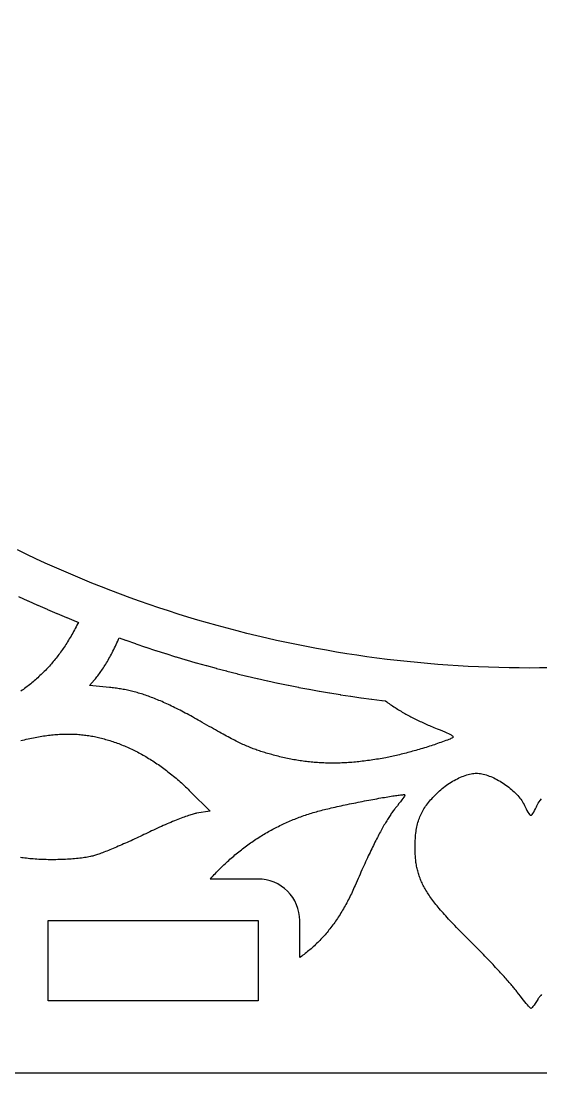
# Model space of a CAD drawing. Header units: millimetres. Extents: x 10 to 410, y 18 to 283.
# Drawn here: x 282.41 to 302.45, y 160.38 to 200.96 of the extents above; entities that cross this region are included whole.
import ezdxf

# ---------------------------------------------------------------- set-up
doc = ezdxf.new("R2010")
doc.units = ezdxf.units.MM
doc.layers.add('CUT', color=1, linetype='Continuous')

msp = doc.modelspace()

# ---------------------------------------------------------------- linework, layer by layer
at = {"layer": 'CUT'}
for points in [[(337, 160.3782), (372, 221), (337, 281.6218), (267, 281.6218), (232, 221), (267, 160.3782)], [(292.3045, 175.4198), (292.3181, 175.4169), (292.7026, 175.3369), (292.7163, 175.3341), (293.1015, 175.2575), (293.1152, 175.2549), (293.501, 175.1816), (293.5147, 175.1791), (293.9011, 175.1092), (293.9149, 175.1068), (294.3019, 175.0403), (294.3157, 175.038), (294.7033, 174.9748), (294.7171, 174.9726), (295.1052, 174.9129), (295.119, 174.9108), (295.5076, 174.8545), (295.5214, 174.8526), (295.9106, 174.7996), (295.9244, 174.7978), (296.314, 174.7482), (296.3278, 174.7465), (296.4537, 174.7316), (296.4557, 174.7301), (296.5014, 174.6967), (296.547, 174.6638), (296.5928, 174.6314), (296.6385, 174.5994), (296.6844, 174.5678), (296.7303, 174.5367), (296.7763, 174.506), (296.8224, 174.4758), (296.8687, 174.4459), (296.915, 174.4165), (296.9615, 174.3874), (297.0082, 174.3587), (297.055, 174.3304), (297.102, 174.3024), (297.1492, 174.2748), (297.1967, 174.2475), (297.2443, 174.2205), (297.2922, 174.1939), (297.3403, 174.1675), (297.3887, 174.1415), (297.4373, 174.1157), (297.4863, 174.0902), (297.5355, 174.065), (297.585, 174.04), (297.6349, 174.0153), (297.6851, 173.9908), (297.7356, 173.9665), (297.7865, 173.9424), (297.8378, 173.9185), (297.8895, 173.8949), (297.9415, 173.8714), (297.994, 173.8481), (298.0469, 173.8249), (298.1003, 173.8019), (298.1541, 173.779), (298.2083, 173.7563), (298.263, 173.7337), (298.3183, 173.7112), (298.4441, 173.6601), (298.5568, 173.614), (298.6568, 173.5726), (298.7446, 173.5354), (298.8207, 173.5021), (298.8854, 173.4724), (298.9393, 173.4458), (298.9827, 173.4221), (299.0161, 173.4008), (299.04, 173.3817), (299.0548, 173.3643), (299.061, 173.3483), (299.059, 173.3333), (299.0492, 173.319), (299.0321, 173.305), (299.0082, 173.291), (298.9779, 173.2766), (298.9416, 173.2615), (298.8998, 173.2452), (298.8388, 173.2221), (298.7773, 173.1991), (298.7155, 173.1763), (298.6532, 173.1537), (298.5906, 173.1312), (298.5277, 173.109), (298.4645, 173.087), (298.401, 173.0651), (298.3373, 173.0435), (298.2734, 173.0222), (298.2093, 173.001), (298.1451, 172.9802), (298.0808, 172.9595), (298.0164, 172.9392), (297.9519, 172.9191), (297.8874, 172.8993), (297.8229, 172.8798), (297.7584, 172.8605), (297.694, 172.8416), (297.6297, 172.823), (297.5656, 172.8048), (297.5015, 172.7868), (297.4377, 172.7692), (297.374, 172.752), (297.3106, 172.7351), (297.2475, 172.7186), (297.1847, 172.7024), (297.1222, 172.6866), (297.06, 172.6713), (296.9982, 172.6563), (296.9369, 172.6417), (296.876, 172.6276), (296.8156, 172.6139), (296.7556, 172.6006), (296.6963, 172.5877), (296.6374, 172.5753), (296.5792, 172.5634), (296.5216, 172.5519), (296.4646, 172.541), (296.393, 172.5275), (296.3217, 172.5146), (296.2509, 172.5021), (296.1804, 172.49), (296.1102, 172.4783), (296.0404, 172.4671), (295.971, 172.4564), (295.9019, 172.4461), (295.8332, 172.4362), (295.7648, 172.4268), (295.6967, 172.4178), (295.629, 172.4092), (295.5616, 172.4011), (295.4944, 172.3935), (295.4276, 172.3863), (295.3611, 172.3795), (295.2948, 172.3732), (295.2288, 172.3673), (295.1631, 172.3619), (295.0977, 172.3569), (295.0325, 172.3523), (294.9676, 172.3482), (294.9029, 172.3446), (294.8385, 172.3414), (294.7743, 172.3386), (294.7103, 172.3363), (294.6465, 172.3344), (294.583, 172.333), (294.5196, 172.332), (294.4565, 172.3315), (294.3935, 172.3314), (294.3307, 172.3317), (294.2681, 172.3326), (294.2057, 172.3338), (294.1434, 172.3355), (294.0813, 172.3376), (294.0194, 172.3402), (293.9576, 172.3433), (293.8959, 172.3468), (293.8343, 172.3507), (293.7729, 172.3551), (293.7116, 172.3599), (293.6504, 172.3652), (293.5893, 172.3709), (293.5283, 172.3771), (293.4674, 172.3837), (293.4065, 172.3907), (293.3458, 172.3983), (293.2851, 172.4062), (293.2245, 172.4146), (293.1639, 172.4235), (293.1034, 172.4328), (293.0429, 172.4426), (292.9825, 172.4528), (292.922, 172.4634), (292.8616, 172.4745), (292.8012, 172.4861), (292.7409, 172.4981), (292.6805, 172.5105), (292.6201, 172.5234), (292.5597, 172.5368), (292.4993, 172.5506), (292.4388, 172.5649), (292.3784, 172.5796), (292.3179, 172.5947), (292.2573, 172.6103), (292.1967, 172.6264), (292.1369, 172.6425), (292.0786, 172.6585), (292.0215, 172.6744), (291.9657, 172.6902), (291.9111, 172.7059), (291.8574, 172.7217), (291.8047, 172.7375), (291.7529, 172.7534), (291.7018, 172.7695), (291.6514, 172.7857), (291.6015, 172.8022), (291.5521, 172.8189), (291.5031, 172.8359), (291.4544, 172.8533), (291.4059, 172.8711), (291.3574, 172.8893), (291.309, 172.9079), (291.2605, 172.9271), (291.2118, 172.9469), (291.1628, 172.9673), (291.1135, 172.9883), (291.0636, 173.01), (291.0133, 173.0325), (290.9623, 173.0557), (290.9105, 173.0798), (290.8579, 173.1047), (290.8044, 173.1305), (290.7498, 173.1572), (290.6941, 173.185), (290.6372, 173.2138), (290.579, 173.2437), (290.5194, 173.2746), (290.4583, 173.3068), (290.3956, 173.3402), (290.3312, 173.3748), (290.265, 173.4106), (290.197, 173.4479), (290.127, 173.4865), (290.055, 173.5265), (289.9808, 173.568), (289.9043, 173.6109), (289.8255, 173.6555), (289.7443, 173.7016), (289.6605, 173.7493), (289.5742, 173.7987), (289.4851, 173.8499), (289.3932, 173.9028), (289.3172, 173.9464), (289.2422, 173.9891), (289.1681, 174.031), (289.0949, 174.0721), (289.0225, 174.1123), (288.9509, 174.1517), (288.8801, 174.1903), (288.8102, 174.2281), (288.741, 174.2651), (288.6726, 174.3013), (288.6049, 174.3367), (288.538, 174.3713), (288.4717, 174.4052), (288.4062, 174.4383), (288.3413, 174.4706), (288.2771, 174.5022), (288.2135, 174.533), (288.1505, 174.5631), (288.0881, 174.5924), (288.0263, 174.621), (287.965, 174.6489), (287.9043, 174.6761), (287.8442, 174.7026), (287.7845, 174.7284), (287.7253, 174.7535), (287.6666, 174.7779), (287.6083, 174.8017), (287.5504, 174.8247), (287.493, 174.8471), (287.436, 174.8689), (287.3793, 174.89), (287.323, 174.9104), (287.2671, 174.9303), (287.2114, 174.9495), (287.1561, 174.968), (287.1011, 174.986), (287.0463, 175.0033), (286.9918, 175.02), (286.9375, 175.0362), (286.8834, 175.0517), (286.8295, 175.0667), (286.7758, 175.0811), (286.7223, 175.095), (286.6688, 175.1082), (286.6156, 175.1209), (286.5624, 175.1331), (286.5093, 175.1447), (286.4562, 175.1558), (286.4033, 175.1664), (286.3503, 175.1765), (286.2974, 175.186), (286.2444, 175.195), (286.1914, 175.2036), (286.1384, 175.2116), (286.0853, 175.2192), (286.0322, 175.2263), (285.9789, 175.2329), (285.9256, 175.239), (285.8721, 175.2447), (285.8184, 175.2499), (285.0437, 175.3223), (285.2418, 175.5495), (285.2732, 175.5861), (285.3045, 175.6236), (285.3358, 175.6621), (285.3669, 175.7015), (285.398, 175.7419), (285.429, 175.7833), (285.4599, 175.8258), (285.4908, 175.8692), (285.5216, 175.9137), (285.5524, 175.9592), (285.5831, 176.0057), (285.6138, 176.0533), (285.6445, 176.1021), (285.6751, 176.1519), (285.7058, 176.2028), (285.7364, 176.2548), (285.767, 176.308), (285.7977, 176.3623), (285.8284, 176.4177), (285.8591, 176.4744), (285.8898, 176.5322), (285.9205, 176.5912), (285.9513, 176.6514), (285.9822, 176.7128), (286.0131, 176.7755), (286.0441, 176.8394), (286.0751, 176.9046), (286.1063, 176.971), (286.1375, 177.0388), (286.1688, 177.1078), (286.1935, 177.1631), (286.438, 177.0753), (286.4512, 177.0706), (286.8219, 176.9411), (286.8351, 176.9366), (287.207, 176.8103), (287.2202, 176.8059), (287.5932, 176.6829), (287.6065, 176.6786), (287.9805, 176.5589), (287.9938, 176.5547), (288.3688, 176.4383), (288.3822, 176.4342), (288.7582, 176.321), (288.7716, 176.317), (289.1486, 176.2071), (289.162, 176.2033), (289.54, 176.0967), (289.5534, 176.093), (289.9323, 175.9897), (289.9458, 175.9861), (290.3255, 175.8861), (290.3391, 175.8826), (290.7197, 175.7859), (290.7332, 175.7825), (291.1147, 175.6892), (291.1282, 175.6859), (291.5105, 175.5959), (291.5241, 175.5928), (291.9071, 175.5061), (291.9207, 175.5031)], [(290.038, 168.2197), (290.0839, 168.2659), (290.1301, 168.3117), (290.1766, 168.3571), (290.2233, 168.4021), (290.2702, 168.4466), (290.3173, 168.4908), (290.3646, 168.5346), (290.4122, 168.5779), (290.46, 168.6209), (290.5081, 168.6634), (290.5563, 168.7055), (290.6048, 168.7473), (290.6535, 168.7886), (290.7025, 168.8295), (290.7517, 168.8699), (290.8011, 168.91), (290.8507, 168.9497), (290.9005, 168.989), (290.9506, 169.0278), (291.0009, 169.0662), (291.0514, 169.1043), (291.1021, 169.1419), (291.1531, 169.1791), (291.2042, 169.2159), (291.2556, 169.2522), (291.3072, 169.2882), (291.3591, 169.3237), (291.4111, 169.3589), (291.4634, 169.3936), (291.5159, 169.4279), (291.5686, 169.4618), (291.6216, 169.4953), (291.6747, 169.5283), (291.7281, 169.561), (291.7817, 169.5932), (291.8355, 169.6251), (291.8895, 169.6565), (291.9437, 169.6874), (291.9982, 169.718), (292.0529, 169.7482), (292.1077, 169.7779), (292.1628, 169.8072), (292.2181, 169.8361), (292.2737, 169.8646), (292.3294, 169.8927), (292.3854, 169.9203), (292.4415, 169.9476), (292.4979, 169.9744), (292.5545, 170.0008), (292.6113, 170.0268), (292.6683, 170.0523), (292.7255, 170.0775), (292.7829, 170.1022), (292.8406, 170.1265), (292.8984, 170.1504), (292.9565, 170.1738), (293.0148, 170.1969), (293.0732, 170.2195), (293.1319, 170.2417), (293.1908, 170.2635), (293.2499, 170.2848), (293.3092, 170.3057), (293.3687, 170.3262), (293.4285, 170.3463), (293.4884, 170.366), (293.5485, 170.3852), (293.6088, 170.404), (293.6694, 170.4224), (293.7301, 170.4404), (293.7911, 170.458), (293.8522, 170.4751), (293.9136, 170.4918), (293.9751, 170.508), (294.0369, 170.5239), (294.0982, 170.5392), (294.162, 170.5548), (294.2281, 170.5707), (294.2963, 170.5868), (294.3666, 170.6032), (294.4388, 170.6197), (294.5127, 170.6363), (294.5881, 170.6531), (294.665, 170.67), (294.7431, 170.687), (294.8224, 170.704), (294.9027, 170.721), (294.9838, 170.738), (295.0655, 170.755), (295.1478, 170.7719), (295.2305, 170.7888), (295.3135, 170.8055), (295.3965, 170.822), (295.4794, 170.8384), (295.5622, 170.8546), (295.6445, 170.8706), (295.7264, 170.8863), (295.8076, 170.9017), (295.888, 170.9168), (295.9675, 170.9316), (296.0458, 170.946), (296.1229, 170.96), (296.1987, 170.9736), (296.2728, 170.9868), (296.3453, 170.9994), (296.4159, 171.0116), (296.4845, 171.0233), (296.551, 171.0344), (296.6151, 171.0449), (296.6769, 171.0548), (296.736, 171.064), (296.7924, 171.0726), (296.846, 171.0805), (296.8964, 171.0877), (296.9437, 171.0941), (296.9877, 171.0998), (297.0282, 171.1046), (297.0651, 171.1087), (297.0981, 171.1118), (297.1273, 171.1141), (297.1524, 171.1155), (297.1732, 171.1159), (297.1897, 171.1154), (297.2016, 171.1139), (297.2089, 171.1113), (297.2114, 171.1077), (297.2055, 171.0916), (297.1884, 171.0623), (297.1614, 171.0212), (297.1253, 170.9698), (297.0812, 170.9095), (297.0303, 170.8417), (296.9734, 170.7679), (296.9118, 170.6896), (296.8464, 170.6081), (296.8232, 170.579), (296.7998, 170.5491), (296.7762, 170.5181), (296.7524, 170.4862), (296.7285, 170.4533), (296.7043, 170.4195), (296.6799, 170.3846), (296.6554, 170.3487), (296.6306, 170.3118), (296.6055, 170.2738), (296.5803, 170.2349), (296.5548, 170.1948), (296.5291, 170.1537), (296.5032, 170.1115), (296.477, 170.0682), (296.4505, 170.0239), (296.4238, 169.9784), (296.3968, 169.9318), (296.3695, 169.8841), (296.342, 169.8352), (296.3142, 169.7852), (296.2861, 169.734), (296.2577, 169.6817), (296.229, 169.6281), (296.2, 169.5734), (296.1706, 169.5175), (296.141, 169.4603), (296.1111, 169.402), (296.0808, 169.3423), (296.0502, 169.2815), (296.0192, 169.2194), (295.9879, 169.156), (295.9563, 169.0913), (295.9243, 169.0254), (295.8919, 168.9581), (295.8592, 168.8896), (295.8261, 168.8197), (295.7926, 168.7485), (295.7588, 168.6759), (295.7246, 168.602), (295.6899, 168.5268), (295.6549, 168.4501), (295.6194, 168.3721), (295.5836, 168.2926), (295.5473, 168.2118), (295.5106, 168.1296), (295.4735, 168.0459), (295.436, 167.9607), (295.398, 167.8742), (295.3596, 167.7861), (295.3207, 167.6966), (295.2813, 167.6057), (295.2538, 167.5424), (295.2259, 167.4797), (295.1977, 167.4175), (295.1692, 167.3559), (295.1404, 167.2948), (295.1113, 167.2343), (295.0819, 167.1743), (295.0521, 167.1149), (295.0221, 167.056), (294.9917, 166.9976), (294.961, 166.9398), (294.9299, 166.8825), (294.8986, 166.8258), (294.8669, 166.7696), (294.8349, 166.7139), (294.8026, 166.6588), (294.7699, 166.6042), (294.7369, 166.5502), (294.7036, 166.4966), (294.67, 166.4437), (294.636, 166.3912), (294.6017, 166.3393), (294.567, 166.2879), (294.532, 166.237), (294.4967, 166.1866), (294.461, 166.1368), (294.425, 166.0875), (294.3886, 166.0388), (294.3519, 165.9905), (294.3149, 165.9428), (294.2775, 165.8956), (294.2397, 165.8489), (294.2016, 165.8027), (294.1632, 165.7571), (294.1244, 165.712), (294.0852, 165.6673), (294.0457, 165.6232), (294.0059, 165.5797), (293.9656, 165.5366), (293.9251, 165.494), (293.8841, 165.452), (293.8428, 165.4104), (293.8011, 165.3694), (293.7591, 165.3289), (293.7167, 165.2889), (293.674, 165.2493), (293.6308, 165.2103), (293.5873, 165.1718), (293.5435, 165.1338), (293.4992, 165.0963), (293.4546, 165.0593), (293.4096, 165.0228), (293.3642, 164.9868), (293.3185, 164.9513), (293.2724, 164.9163), (293.2259, 164.8818), (293.179, 164.8478), (293.15, 164.8273), (293.15, 166.2583), (293.1423, 166.4152), (293.1193, 166.5705), (293.0811, 166.7228), (293.0282, 166.8706), (292.9611, 167.0126), (292.8804, 167.1473), (292.7868, 167.2734), (292.6814, 167.3897), (292.565, 167.4952), (292.4389, 167.5887), (292.3042, 167.6694), (292.1623, 167.7366), (292.0145, 167.7895), (291.8621, 167.8276), (291.7068, 167.8506), (291.55, 167.8583), (289.6989, 167.8583), (289.7226, 167.8849), (289.7669, 167.9339), (289.8115, 167.9826), (289.8563, 168.0308), (289.9014, 168.0786), (289.9467, 168.1261), (289.9922, 168.1731)], [(283.45, 166.2583), (291.55, 166.2583), (291.55, 163.1583), (283.45, 163.1583)]]:
    msp.add_lwpolyline(points, close=True, dxfattribs=at)
for points in [[(302.7854, 176.0069), (302.3927, 176.0017), (302, 176), (301.6073, 176.0017), (301.2146, 176.0069), (300.822, 176.0154), (300.4295, 176.0274), (300.0371, 176.0428), (299.6449, 176.0617), (299.2528, 176.0839), (298.861, 176.1096), (298.4693, 176.1387), (298.078, 176.1712), (297.6869, 176.2072), (297.2962, 176.2465), (296.9059, 176.2893), (296.5159, 176.3354), (296.1263, 176.385), (295.7372, 176.4379), (295.3486, 176.4943), (294.9604, 176.554), (294.5729, 176.6171), (294.1858, 176.6837), (293.7994, 176.7535), (293.4136, 176.8268), (293.0284, 176.9034), (292.644, 176.9834), (292.2602, 177.0667), (291.8772, 177.1533), (291.495, 177.2434), (291.1135, 177.3367), (290.7329, 177.4334), (290.3531, 177.5333), (289.9743, 177.6366), (289.5963, 177.7432), (289.2193, 177.8531), (288.8433, 177.9663), (288.4682, 178.0827), (288.0942, 178.2025), (287.7213, 178.3254), (287.3494, 178.4517), (286.9787, 178.5811), (286.6091, 178.7138), (286.2407, 178.8498), (285.8734, 178.9889), (285.5074, 179.1312), (285.1427, 179.2767), (284.7792, 179.4254), (284.4171, 179.5773), (284.0563, 179.7323), (283.6969, 179.8905), (283.3388, 180.0517), (282.9822, 180.2161), (282.627, 180.3837), (282.2733, 180.5543)], [(282.3123, 178.7631), (282.6689, 178.5987), (282.6817, 178.5929), (283.0397, 178.4316), (283.0525, 178.426), (283.4119, 178.2678), (283.4247, 178.2622), (283.7855, 178.1072), (283.7984, 178.1018), (284.1605, 177.9499), (284.1734, 177.9446), (284.5369, 177.7959), (284.5498, 177.7906), (284.6198, 177.7627), (284.5972, 177.7181), (284.5644, 177.6543), (284.5316, 177.5915), (284.4989, 177.5297), (284.4662, 177.4689), (284.4336, 177.4091), (284.4009, 177.3502), (284.3683, 177.2923), (284.3356, 177.2353), (284.3029, 177.1792), (284.2701, 177.1239), (284.2373, 177.0694), (284.2043, 177.0158), (284.1713, 176.963), (284.1381, 176.9109), (284.1048, 176.8596), (284.0713, 176.8089), (284.0377, 176.759), (284.0039, 176.7097), (283.9699, 176.6611), (283.9357, 176.6131), (283.9012, 176.5657), (283.8665, 176.5189), (283.8316, 176.4727), (283.7964, 176.4269), (283.7608, 176.3817), (283.725, 176.337), (283.6889, 176.2927), (283.6524, 176.2488), (283.6155, 176.2054), (283.5783, 176.1623), (283.5407, 176.1196), (283.5027, 176.0773), (283.4643, 176.0353), (283.4255, 175.9935), (283.3862, 175.9521), (283.3464, 175.9108), (283.3062, 175.8698), (283.2655, 175.829), (283.2242, 175.7884), (283.1825, 175.7479), (283.1402, 175.7076), (283.0973, 175.6674), (283.0539, 175.6272), (283.0091, 175.5864), (282.9641, 175.5463), (282.9189, 175.5068), (282.8735, 175.4678), (282.8279, 175.4295), (282.782, 175.3917), (282.7359, 175.3545), (282.6895, 175.3178), (282.6428, 175.2817), (282.5958, 175.2462), (282.5485, 175.2111), (282.5008, 175.1766), (282.4527, 175.1426), (282.4042, 175.1091)], [(282.3977, 173.1998), (282.4694, 173.2174), (282.5404, 173.2342), (282.6107, 173.2505), (282.6802, 173.2661), (282.7491, 173.2811), (282.8173, 173.2954), (282.8849, 173.3091), (282.9518, 173.3222), (283.0182, 173.3347), (283.0839, 173.3466), (283.149, 173.3578), (283.2136, 173.3684), (283.2776, 173.3784), (283.3411, 173.3877), (283.4041, 173.3965), (283.4665, 173.4046), (283.5285, 173.4121), (283.5899, 173.419), (283.651, 173.4252), (283.7115, 173.4309), (283.7717, 173.4359), (283.8314, 173.4404), (283.8907, 173.4442), (283.9496, 173.4474), (284.0082, 173.45), (284.0664, 173.4519), (284.1243, 173.4533), (284.1819, 173.4541), (284.2391, 173.4543), (284.2961, 173.4538), (284.3528, 173.4528), (284.4092, 173.4511), (284.4654, 173.4489), (284.5213, 173.446), (284.577, 173.4426), (284.6326, 173.4385), (284.6879, 173.4339), (284.7431, 173.4286), (284.7981, 173.4228), (284.853, 173.4163), (284.9078, 173.4093), (284.9625, 173.4017), (285.017, 173.3935), (285.0715, 173.3847), (285.126, 173.3753), (285.1804, 173.3653), (285.2348, 173.3547), (285.2891, 173.3435), (285.3435, 173.3318), (285.3978, 173.3195), (285.4523, 173.3065), (285.5067, 173.293), (285.5612, 173.279), (285.6158, 173.2643), (285.6705, 173.249), (285.7253, 173.2332), (285.7803, 173.2168), (285.8353, 173.1998), (285.8921, 173.1818), (285.9487, 173.1632), (286.0052, 173.144), (286.0616, 173.1242), (286.1179, 173.104), (286.1741, 173.0831), (286.2302, 173.0617), (286.2861, 173.0398), (286.3419, 173.0172), (286.3976, 172.9942), (286.4532, 172.9705), (286.5087, 172.9463), (286.5641, 172.9216), (286.6194, 172.8963), (286.6745, 172.8704), (286.7295, 172.844), (286.7845, 172.817), (286.8393, 172.7895), (286.894, 172.7614), (286.9486, 172.7327), (287.0031, 172.7035), (287.0575, 172.6737), (287.1117, 172.6433), (287.1659, 172.6124), (287.2199, 172.5809), (287.2739, 172.5489), (287.3277, 172.5163), (287.3815, 172.4832), (287.4351, 172.4494), (287.4886, 172.4152), (287.542, 172.3803), (287.5953, 172.3449), (287.6486, 172.3089), (287.7017, 172.2724), (287.7547, 172.2353), (287.8076, 172.1976), (287.8604, 172.1594), (287.913, 172.1206), (287.9656, 172.0813), (288.0181, 172.0413), (288.0705, 172.0008), (288.1228, 171.9598), (288.175, 171.9182), (288.2271, 171.876), (288.2791, 171.8332), (288.3309, 171.7899), (288.3827, 171.746), (288.4344, 171.7015), (288.486, 171.6565), (288.5375, 171.6109), (288.5889, 171.5648), (288.6402, 171.518), (288.6914, 171.4707), (288.7425, 171.4229), (288.7935, 171.3744), (288.8444, 171.3254), (288.8953, 171.2759), (288.946, 171.2257), (289.6936, 170.4818), (289.175, 170.3965), (289.1465, 170.3912), (289.1147, 170.3842), (289.0797, 170.3754), (289.0415, 170.365), (289.0003, 170.353), (288.9563, 170.3395), (288.9095, 170.3244), (288.8602, 170.3079), (288.8083, 170.29), (288.7541, 170.2708), (288.6976, 170.2503), (288.6391, 170.2285), (288.5786, 170.2055), (288.5162, 170.1813), (288.452, 170.1561), (288.3863, 170.1298), (288.3191, 170.1026), (288.2505, 170.0743), (288.1807, 170.0452), (288.1098, 170.0153), (288.0379, 169.9845), (287.9651, 169.9531), (287.8917, 169.9209), (287.8176, 169.8881), (287.743, 169.8546), (287.6681, 169.8207), (287.593, 169.7863), (287.5177, 169.7514), (287.4425, 169.7161), (287.3674, 169.6805), (287.2926, 169.6446), (287.2182, 169.6085), (287.1481, 169.5744), (287.0775, 169.5403), (287.0064, 169.5064), (286.9349, 169.4725), (286.8633, 169.4389), (286.7915, 169.4055), (286.7197, 169.3723), (286.6481, 169.3395), (286.5766, 169.307), (286.5055, 169.2749), (286.4348, 169.2433), (286.3646, 169.2122), (286.2951, 169.1817), (286.2263, 169.1517), (286.1584, 169.1224), (286.0915, 169.0938), (286.0256, 169.0659), (285.961, 169.0388), (285.8977, 169.0125), (285.8357, 168.9871), (285.7753, 168.9626), (285.7165, 168.939), (285.6595, 168.9165), (285.6043, 168.895), (285.5511, 168.8746), (285.4999, 168.8554), (285.4509, 168.8373), (285.4042, 168.8205), (285.3599, 168.805), (285.318, 168.7908), (285.2788, 168.778), (285.2423, 168.7666), (285.2087, 168.7567), (285.1779, 168.7483), (285.1304, 168.7364), (285.0805, 168.725), (285.0283, 168.7142), (284.974, 168.7039), (284.9177, 168.6941), (284.8594, 168.6848), (284.7993, 168.676), (284.7375, 168.6677), (284.6741, 168.66), (284.6092, 168.6528), (284.5429, 168.646), (284.4754, 168.6398), (284.4066, 168.6341), (284.3368, 168.629), (284.266, 168.6243), (284.1944, 168.6202), (284.122, 168.6165), (284.049, 168.6134), (283.9755, 168.6108), (283.9015, 168.6087), (283.8272, 168.6072), (283.7527, 168.6061), (283.6781, 168.6056), (283.6035, 168.6055), (283.529, 168.606), (283.4547, 168.607), (283.3808, 168.6085), (283.3073, 168.6106), (283.2343, 168.6131), (283.162, 168.6162), (283.0904, 168.6198), (283.0197, 168.6239), (282.9499, 168.6285), (282.8813, 168.6336), (282.8138, 168.6393), (282.7476, 168.6454), (282.6828, 168.6521), (282.6195, 168.6593), (282.5578, 168.667), (282.4978, 168.6752), (282.4397, 168.684), (282.3835, 168.6932)], [(302.4628, 163.4029), (302.437, 163.3716), (302.4134, 163.3425), (302.3921, 163.3155), (302.3729, 163.2907), (302.3561, 163.2682), (302.3417, 163.248), (302.3297, 163.2302), (302.3202, 163.2148), (302.2718, 163.1346), (302.2243, 163.0611), (302.1794, 162.9964), (302.1386, 162.9426), (302.1037, 162.9019), (302.0761, 162.8763), (302.0575, 162.8679), (302.0454, 162.8743), (302.0255, 162.8917), (301.9983, 162.9193), (301.9645, 162.9563), (301.9248, 163.0021), (301.8797, 163.0558), (301.8299, 163.1167), (301.776, 163.1839), (301.7188, 163.2568), (301.6587, 163.3345), (301.5965, 163.4163), (301.5328, 163.5014), (301.5135, 163.527), (301.4923, 163.5545), (301.4692, 163.5837), (301.4443, 163.6147), (301.4176, 163.6473), (301.3893, 163.6815), (301.3593, 163.7172), (301.3278, 163.7545), (301.2947, 163.7931), (301.2601, 163.8331), (301.224, 163.8745), (301.1866, 163.9171), (301.1479, 163.9609), (301.1079, 164.0058), (301.0666, 164.0518), (301.0242, 164.0989), (300.9807, 164.1469), (300.9361, 164.1959), (300.8905, 164.2457), (300.8439, 164.2963), (300.7964, 164.3477), (300.748, 164.3998), (300.6989, 164.4525), (300.649, 164.5057), (300.5984, 164.5595), (300.5471, 164.6138), (300.4953, 164.6685), (300.4429, 164.7235), (300.39, 164.7788), (300.3367, 164.8344), (300.283, 164.8901), (300.229, 164.946), (300.1747, 165.0019), (300.1201, 165.0578), (300.0654, 165.1137), (300.0106, 165.1695), (299.9556, 165.2252), (299.9007, 165.2806), (299.8458, 165.3358), (299.791, 165.3906), (299.7364, 165.445), (299.6819, 165.499), (299.6065, 165.5738), (299.5328, 165.6472), (299.4609, 165.7193), (299.3907, 165.7901), (299.3222, 165.8596), (299.2553, 165.9279), (299.1901, 165.995), (299.1265, 166.061), (299.0646, 166.1259), (299.0042, 166.1896), (298.9454, 166.2523), (298.8882, 166.314), (298.8325, 166.3746), (298.7784, 166.4343), (298.7257, 166.4931), (298.6745, 166.551), (298.6248, 166.608), (298.5766, 166.6642), (298.5297, 166.7195), (298.4843, 166.7742), (298.4403, 166.828), (298.3976, 166.8812), (298.3563, 166.9337), (298.3163, 166.9856), (298.2777, 167.0368), (298.2403, 167.0875), (298.2042, 167.1377), (298.1694, 167.1873), (298.1358, 167.2365), (298.1035, 167.2852), (298.0723, 167.3335), (298.0424, 167.3815), (298.0136, 167.4291), (297.9859, 167.4764), (297.9594, 167.5234), (297.934, 167.5701), (297.9096, 167.6167), (297.8864, 167.663), (297.8642, 167.7092), (297.8431, 167.7553), (297.8229, 167.8013), (297.8038, 167.8473), (297.7856, 167.8932), (297.7684, 167.9392), (297.7522, 167.9851), (297.7368, 168.0312), (297.7224, 168.0774), (297.7089, 168.1237), (297.6962, 168.1702), (297.6844, 168.2169), (297.6734, 168.2639), (297.6632, 168.3111), (297.6538, 168.3586), (297.6452, 168.4065), (297.6373, 168.4547), (297.6302, 168.5033), (297.6238, 168.5524), (297.6181, 168.602), (297.6131, 168.652), (297.6087, 168.7026), (297.605, 168.7537), (297.6019, 168.8054), (297.5994, 168.8578), (297.5975, 168.9108), (297.5962, 168.9646), (297.5954, 169.019), (297.5952, 169.0742), (297.5954, 169.1302), (297.5966, 169.2062), (297.5986, 169.2802), (297.6016, 169.3524), (297.6056, 169.4228), (297.6106, 169.4915), (297.6166, 169.5586), (297.6236, 169.6241), (297.6318, 169.6882), (297.641, 169.7508), (297.6515, 169.8121), (297.6631, 169.8721), (297.6759, 169.9309), (297.69, 169.9885), (297.7053, 170.0451), (297.722, 170.1007), (297.74, 170.1553), (297.7593, 170.2091), (297.7801, 170.2621), (297.8023, 170.3143), (297.8259, 170.3659), (297.8511, 170.417), (297.8777, 170.4675), (297.9059, 170.5175), (297.9357, 170.5672), (297.9671, 170.6166), (298.0002, 170.6657), (298.0349, 170.7146), (298.0713, 170.7635), (298.1095, 170.8123), (298.1494, 170.8612), (298.1912, 170.9102), (298.2347, 170.9593), (298.2801, 171.0087), (298.3274, 171.0585), (298.3767, 171.1086), (298.4278, 171.1591), (298.481, 171.2102), (298.5362, 171.2619), (298.5866, 171.3073), (298.6389, 171.3518), (298.6928, 171.3953), (298.7482, 171.4377), (298.805, 171.479), (298.8628, 171.519), (298.9217, 171.5577), (298.9813, 171.5951), (299.0416, 171.631), (299.1024, 171.6653), (299.1634, 171.698), (299.2246, 171.729), (299.2858, 171.7582), (299.3467, 171.7855), (299.4073, 171.8109), (299.4674, 171.8342), (299.5267, 171.8554), (299.5851, 171.8745), (299.6425, 171.8912), (299.6987, 171.9056), (299.7535, 171.9176), (299.8067, 171.927), (299.8582, 171.9339), (299.9079, 171.938), (299.9554, 171.9394), (300.0067, 171.938), (300.0592, 171.9339), (300.113, 171.9271), (300.1679, 171.9176), (300.2237, 171.9057), (300.2805, 171.8914), (300.3379, 171.8747), (300.396, 171.8558), (300.4546, 171.8347), (300.5136, 171.8115), (300.5728, 171.7863), (300.6322, 171.7591), (300.6916, 171.7301), (300.7509, 171.6993), (300.8101, 171.6669), (300.8689, 171.6328), (300.9272, 171.5972), (300.985, 171.5602), (301.0421, 171.5218), (301.0984, 171.4822), (301.1537, 171.4413), (301.2081, 171.3993), (301.2612, 171.3563), (301.3131, 171.3123), (301.3636, 171.2675), (301.4126, 171.2219), (301.46, 171.1756), (301.5056, 171.1286), (301.5493, 171.0811), (301.591, 171.0332), (301.6307, 170.9848), (301.6681, 170.9362), (301.7031, 170.8874), (301.7357, 170.8384), (301.7657, 170.7893), (301.793, 170.7403), (301.8175, 170.6914), (301.8391, 170.6427), (301.8717, 170.5689), (301.9058, 170.501), (301.9402, 170.441), (301.9735, 170.3909), (302.0044, 170.3527), (302.0316, 170.3283), (302.0538, 170.3197), (302.076, 170.3283), (302.1032, 170.3527), (302.1341, 170.3909), (302.1674, 170.441), (302.2018, 170.501), (302.2359, 170.5689), (302.2685, 170.6427), (302.2884, 170.686), (302.3139, 170.7335), (302.3444, 170.7844), (302.3795, 170.8382), (302.4186, 170.8941), (302.4612, 170.9515)]]:
    msp.add_lwpolyline(points, dxfattribs=at)

doc.saveas('drawing.dxf')
